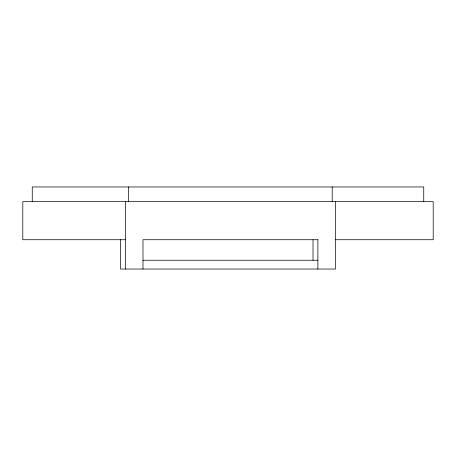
<?xml version="1.0" encoding="UTF-8"?>
<svg xmlns="http://www.w3.org/2000/svg" width="456" height="456" viewBox="0 0 456 456"><rect width="100%" height="100%" fill="white"/><g stroke="black" fill="none" stroke-linecap="round" stroke-linejoin="round"><path stroke-width="0.68" d="M125.463 239.725L22.8 239.725L22.8 201.615L433.2 201.615L433.2 239.725L335.462 239.725M317.94 239.725L142.984 239.725L142.984 269.04M142.984 260.245L317.878 260.245M423.738 201.615L423.738 186.96L32.262 186.96L32.262 201.615M335.462 201.615L335.462 269.04L120.538 269.04L120.538 239.725M332.207 186.96L332.207 201.615M317.878 239.725L317.878 269.04M313.015 239.725L313.015 260.245M128.512 186.96L128.512 201.615M125.4 201.615L125.4 269.04"/></g></svg>
